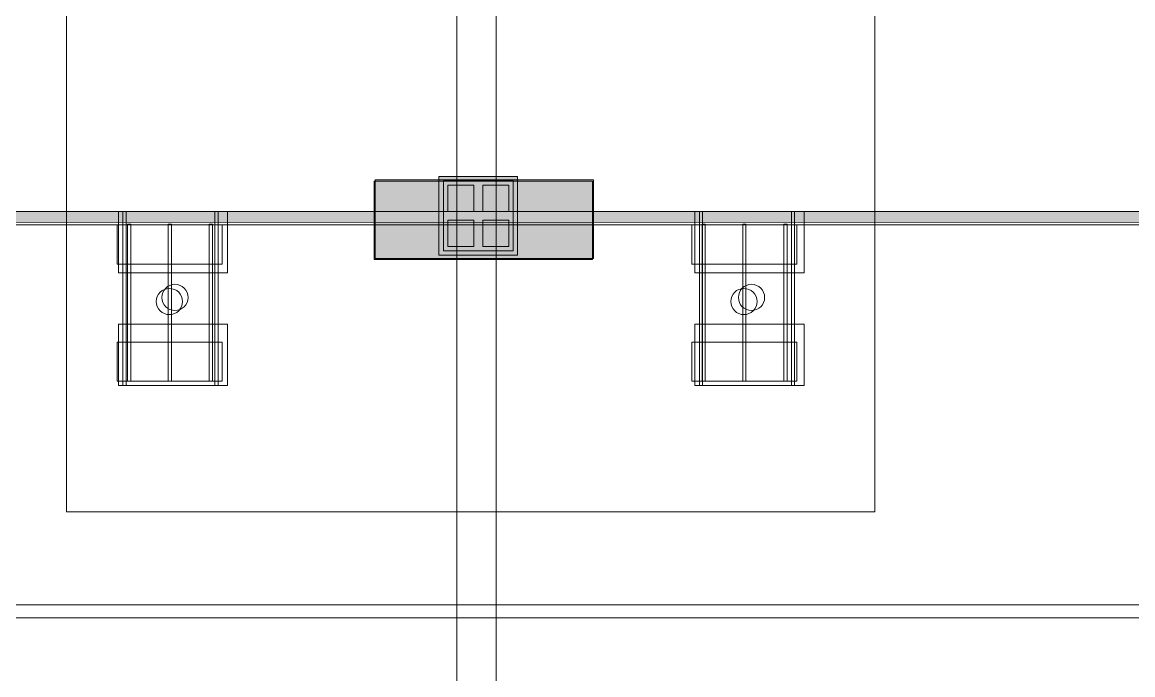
# Model space of a CAD drawing. Header units: inches. Extents: x -10671 to 1761, y -674 to 7170.
# Drawn here: x -2027 to -1519, y 888 to 1187 of the extents above; entities that cross this region are included whole.
import ezdxf

# ---------------------------------------------------------------- set-up
doc = ezdxf.new("R2010")
doc.units = ezdxf.units.IN
doc.header["$LTSCALE"] = 19.2
doc.header["$MEASUREMENT"] = 0
for name, color, linetype, lineweight, true_color in [('DWG-bldg-utility box', 3, 'Continuous', 18, 0x00ff00), ('PDF', 6, 'Continuous', 5, 0xff00ff), ('Venue-Ceiling-Obstructions', 7, 'Continuous', 5, 0xdd0000), ('Venue-NO HANG ZONE', 7, 'Continuous', 15, 0xdd0000), ('Venue-Rigging Steel-High', 7, 'Continuous', 5, 0x800000), ('Venue-Rigging Steel-Low', 7, 'Continuous', 5, 0x0000dd)]:
    doc.layers.add(name, color=color, linetype=linetype, lineweight=lineweight, true_color=true_color)
for name, color, linetype, lineweight in [('Venue-Ceiling-Lights', 7, 'Continuous', 5), ('Venue-Ceiling-Lights Circuits', 7, 'Continuous', 5), ('Venue-Floor Pockets', 7, 'Continuous', 5)]:
    doc.layers.add(name, color=color, linetype=linetype, lineweight=lineweight)

# ---------------------------------------------------------------- blocks, each defined once
blk = doc.blocks.new('FLOORBOX')
at = {"layer": 'Venue-Floor Pockets', "linetype": 'Continuous', "lineweight": 0, "true_color": 0xaaaaaa}
blk.add_hatch(color=253, dxfattribs=at).paths.add_polyline_path([(-18, 18), (18, 18), (18, -18), (-18, -18)])
at = {"layer": 'Venue-Floor Pockets', "linetype": 'Continuous', "lineweight": 0, "true_color": 0xbbbbbb}
blk.add_hatch(color=9, dxfattribs=at).paths.add_polyline_path([(-16, 16), (16, 16), (16, -16), (-16, -16)])
at = {"layer": 'Venue-Floor Pockets', "linetype": 'Continuous', "lineweight": 0, "true_color": 0xdddddd}
for points in [[(-14, 14), (-2, 14), (-2, 2), (-14, 2)], [(2, 14), (14, 14), (14, 2), (2, 2)], [(-14, -2), (-2, -2), (-2, -14), (-14, -14)], [(2, -2), (14, -2), (14, -14), (2, -14)]]:
    blk.add_hatch(color=254, dxfattribs=at).paths.add_polyline_path(points)
at = {"layer": 'Venue-Floor Pockets', "color": 7, "linetype": 'Continuous', "lineweight": 5, "flags": 128}
for points in [[(-18, 18), (18, 18), (18, -18), (-18, -18)], [(-16, 16), (16, 16), (16, -16), (-16, -16)], [(-14, 14), (-2, 14), (-2, 2), (-14, 2)], [(2, 14), (14, 14), (14, 2), (2, 2)], [(-14, -2), (-2, -2), (-2, -14), (-14, -14)], [(2, -2), (14, -2), (14, -14), (2, -14)]]:
    blk.add_lwpolyline(points, close=True, dxfattribs=at)
blk = doc.blocks.new('Group-2059-1')
at = {"layer": 'PDF'}
for points, invisible_edges in [([(-1965.6, 1059.07, 398), (-1964.59, 1062.4, 398), (-1963.85, 1063.31, 398), (-1965.6, 1059.07, 398)], 13), ([(-1963.85, 1054.82, 398), (-1965.6, 1059.07, 398), (-1963.85, 1063.31, 398), (-1963.85, 1054.82, 398)], 15), ([(-1963.85, 1063.31, 388), (-1964.59, 1062.4, 388), (-1965.6, 1059.07, 388), (-1963.85, 1063.31, 388)], 14), ([(-1963.85, 1063.31, 388), (-1965.6, 1059.07, 388), (-1963.85, 1054.82, 388), (-1963.85, 1063.31, 388)], 15), ([(-1965.6, 1059.07, 398), (-1965.49, 1060.24, 398), (-1964.59, 1062.4, 398), (-1965.6, 1059.07, 398)], 14), ([(-1964.59, 1062.4, 388), (-1965.49, 1060.24, 388), (-1965.6, 1059.07, 388), (-1964.59, 1062.4, 388)], 13), ([(-1965.49, 1060.24, 398), (-1965.15, 1061.36, 398), (-1964.59, 1062.4, 398), (-1965.49, 1060.24, 398)], 12), ([(-1964.59, 1062.4, 388), (-1965.15, 1061.36, 388), (-1965.49, 1060.24, 388), (-1964.59, 1062.4, 388)], 12), ([(-1963.85, 1063.31, 398), (-1961.9, 1064.61, 398), (-1960.78, 1064.95, 398), (-1963.85, 1063.31, 398)], 13), ([(-1963.85, 1063.31, 398), (-1960.78, 1064.95, 398), (-1956.27, 1064.06, 398), (-1963.85, 1063.31, 398)], 15), ([(-1960.78, 1064.95, 388), (-1961.9, 1064.61, 388), (-1963.85, 1063.31, 388), (-1960.78, 1064.95, 388)], 14), ([(-1956.27, 1064.06, 388), (-1960.78, 1064.95, 388), (-1963.85, 1063.31, 388), (-1956.27, 1064.06, 388)], 15), ([(-1963.85, 1063.31, 398), (-1962.94, 1064.06, 398), (-1961.9, 1064.61, 398), (-1963.85, 1063.31, 398)], 12), ([(-1961.9, 1064.61, 388), (-1962.94, 1064.06, 388), (-1963.85, 1063.31, 388), (-1961.9, 1064.61, 388)], 12), ([(-1963.85, 1054.82, 398), (-1963.85, 1063.31, 398), (-1956.27, 1064.06, 398), (-1963.85, 1054.82, 398)], 15), ([(-1956.27, 1064.06, 398), (-1956.27, 1054.08, 398), (-1963.85, 1054.82, 398), (-1956.27, 1064.06, 398)], 15), ([(-1956.27, 1054.08, 388), (-1956.27, 1064.06, 388), (-1963.85, 1063.31, 388), (-1956.27, 1054.08, 388)], 15), ([(-1963.85, 1063.31, 388), (-1963.85, 1054.82, 388), (-1956.27, 1054.08, 388), (-1963.85, 1063.31, 388)], 15), ([(-1960.78, 1064.95, 398), (-1959.6, 1065.07, 398), (-1958.43, 1064.95, 398), (-1960.78, 1064.95, 398)], 12), ([(-1958.43, 1064.95, 388), (-1959.6, 1065.07, 388), (-1960.78, 1064.95, 388), (-1958.43, 1064.95, 388)], 12), ([(-1960.78, 1064.95, 398), (-1958.43, 1064.95, 398), (-1956.27, 1064.06, 398), (-1960.78, 1064.95, 398)], 15), ([(-1956.27, 1064.06, 388), (-1958.43, 1064.95, 388), (-1960.78, 1064.95, 388), (-1956.27, 1064.06, 388)], 15), ([(-1958.43, 1064.95, 398), (-1957.31, 1064.61, 398), (-1956.27, 1064.06, 398), (-1958.43, 1064.95, 398)], 12), ([(-1956.27, 1064.06, 388), (-1957.31, 1064.61, 388), (-1958.43, 1064.95, 388), (-1956.27, 1064.06, 388)], 12), ([(-1956.27, 1064.06, 398), (-1955.36, 1063.31, 398), (-1954.62, 1062.4, 398), (-1956.27, 1064.06, 398)], 12), ([(-1956.27, 1064.06, 398), (-1954.62, 1062.4, 398), (-1953.6, 1059.07, 398), (-1956.27, 1064.06, 398)], 15), ([(-1956.27, 1064.06, 398), (-1953.6, 1059.07, 398), (-1956.27, 1054.08, 398), (-1956.27, 1064.06, 398)], 15), ([(-1954.62, 1062.4, 388), (-1955.36, 1063.31, 388), (-1956.27, 1064.06, 388), (-1954.62, 1062.4, 388)], 12), ([(-1953.6, 1059.07, 388), (-1954.62, 1062.4, 388), (-1956.27, 1064.06, 388), (-1953.6, 1059.07, 388)], 15), ([(-1956.27, 1054.08, 388), (-1953.6, 1059.07, 388), (-1956.27, 1064.06, 388), (-1956.27, 1054.08, 388)], 15), ([(-1954.62, 1062.4, 398), (-1954.06, 1061.36, 398), (-1953.72, 1060.24, 398), (-1954.62, 1062.4, 398)], 12), ([(-1954.62, 1062.4, 398), (-1953.72, 1060.24, 398), (-1953.6, 1059.07, 398), (-1954.62, 1062.4, 398)], 13), ([(-1953.72, 1060.24, 388), (-1954.06, 1061.36, 388), (-1954.62, 1062.4, 388), (-1953.72, 1060.24, 388)], 12), ([(-1953.6, 1059.07, 388), (-1953.72, 1060.24, 388), (-1954.62, 1062.4, 388), (-1953.6, 1059.07, 388)], 14), ([(-1965.15, 1056.77, 398), (-1965.49, 1057.9, 398), (-1965.6, 1059.07, 398), (-1965.15, 1056.77, 398)], 12), ([(-1963.85, 1054.82, 398), (-1965.15, 1056.77, 398), (-1965.6, 1059.07, 398), (-1963.85, 1054.82, 398)], 15), ([(-1965.6, 1059.07, 388), (-1965.49, 1057.9, 388), (-1965.15, 1056.77, 388), (-1965.6, 1059.07, 388)], 12), ([(-1965.6, 1059.07, 388), (-1965.15, 1056.77, 388), (-1963.85, 1054.82, 388), (-1965.6, 1059.07, 388)], 15), ([(-1953.6, 1059.07, 398), (-1954.62, 1055.73, 398), (-1956.27, 1054.08, 398), (-1953.6, 1059.07, 398)], 15), ([(-1956.27, 1054.08, 388), (-1954.62, 1055.73, 388), (-1953.6, 1059.07, 388), (-1956.27, 1054.08, 388)], 15), ([(-1953.6, 1059.07, 398), (-1954.06, 1056.77, 398), (-1954.62, 1055.73, 398), (-1953.6, 1059.07, 398)], 13), ([(-1954.62, 1055.73, 388), (-1954.06, 1056.77, 388), (-1953.6, 1059.07, 388), (-1954.62, 1055.73, 388)], 14), ([(-1953.6, 1059.07, 398), (-1953.72, 1057.9, 398), (-1954.06, 1056.77, 398), (-1953.6, 1059.07, 398)], 12), ([(-1954.06, 1056.77, 388), (-1953.72, 1057.9, 388), (-1953.6, 1059.07, 388), (-1954.06, 1056.77, 388)], 12), ([(-1963.85, 1054.82, 398), (-1964.59, 1055.73, 398), (-1965.15, 1056.77, 398), (-1963.85, 1054.82, 398)], 12), ([(-1965.15, 1056.77, 388), (-1964.59, 1055.73, 388), (-1963.85, 1054.82, 388), (-1965.15, 1056.77, 388)], 12), ([(-1961.9, 1053.52, 398), (-1962.94, 1054.08, 398), (-1963.85, 1054.82, 398), (-1961.9, 1053.52, 398)], 12), ([(-1960.78, 1053.18, 398), (-1961.9, 1053.52, 398), (-1963.85, 1054.82, 398), (-1960.78, 1053.18, 398)], 14), ([(-1956.27, 1054.08, 398), (-1960.78, 1053.18, 398), (-1963.85, 1054.82, 398), (-1956.27, 1054.08, 398)], 15), ([(-1963.85, 1054.82, 388), (-1962.94, 1054.08, 388), (-1961.9, 1053.52, 388), (-1963.85, 1054.82, 388)], 12), ([(-1963.85, 1054.82, 388), (-1961.9, 1053.52, 388), (-1960.78, 1053.18, 388), (-1963.85, 1054.82, 388)], 13), ([(-1963.85, 1054.82, 388), (-1960.78, 1053.18, 388), (-1956.27, 1054.08, 388), (-1963.85, 1054.82, 388)], 15), ([(-1956.27, 1054.08, 398), (-1958.43, 1053.18, 398), (-1960.78, 1053.18, 398), (-1956.27, 1054.08, 398)], 15), ([(-1960.78, 1053.18, 388), (-1958.43, 1053.18, 388), (-1956.27, 1054.08, 388), (-1960.78, 1053.18, 388)], 15), ([(-1958.43, 1053.18, 398), (-1959.6, 1053.07, 398), (-1960.78, 1053.18, 398), (-1958.43, 1053.18, 398)], 12), ([(-1960.78, 1053.18, 388), (-1959.6, 1053.07, 388), (-1958.43, 1053.18, 388), (-1960.78, 1053.18, 388)], 12), ([(-1956.27, 1054.08, 398), (-1957.31, 1053.52, 398), (-1958.43, 1053.18, 398), (-1956.27, 1054.08, 398)], 12), ([(-1958.43, 1053.18, 388), (-1957.31, 1053.52, 388), (-1956.27, 1054.08, 388), (-1958.43, 1053.18, 388)], 12), ([(-1954.62, 1055.73, 398), (-1955.36, 1054.82, 398), (-1956.27, 1054.08, 398), (-1954.62, 1055.73, 398)], 12), ([(-1956.27, 1054.08, 388), (-1955.36, 1054.82, 388), (-1954.62, 1055.73, 388), (-1956.27, 1054.08, 388)], 12)]:
    blk.add_3dface(points, dxfattribs=dict(at, invisible_edges=invisible_edges))
for points in [[(-1965.15, 1061.36, 388), (-1965.15, 1061.36, 398), (-1964.59, 1062.4, 398), (-1964.59, 1062.4, 388)], [(-1964.59, 1062.4, 388), (-1964.59, 1062.4, 398), (-1963.85, 1063.31, 398), (-1963.85, 1063.31, 388)], [(-1963.85, 1063.31, 388), (-1963.85, 1063.31, 398), (-1962.94, 1064.06, 398), (-1962.94, 1064.06, 388)], [(-1962.94, 1064.06, 388), (-1962.94, 1064.06, 398), (-1961.9, 1064.61, 398), (-1961.9, 1064.61, 388)], [(-1961.9, 1064.61, 388), (-1961.9, 1064.61, 398), (-1960.78, 1064.95, 398), (-1960.78, 1064.95, 388)], [(-1960.78, 1064.95, 388), (-1960.78, 1064.95, 398), (-1959.6, 1065.07, 398), (-1959.6, 1065.07, 388)], [(-1959.6, 1065.07, 388), (-1959.6, 1065.07, 398), (-1958.43, 1064.95, 398), (-1958.43, 1064.95, 388)], [(-1958.43, 1064.95, 388), (-1958.43, 1064.95, 398), (-1957.31, 1064.61, 398), (-1957.31, 1064.61, 388)], [(-1957.31, 1064.61, 388), (-1957.31, 1064.61, 398), (-1956.27, 1064.06, 398), (-1956.27, 1064.06, 388)], [(-1956.27, 1064.06, 388), (-1956.27, 1064.06, 398), (-1955.36, 1063.31, 398), (-1955.36, 1063.31, 388)], [(-1955.36, 1063.31, 388), (-1955.36, 1063.31, 398), (-1954.62, 1062.4, 398), (-1954.62, 1062.4, 388)], [(-1954.62, 1062.4, 388), (-1954.62, 1062.4, 398), (-1954.06, 1061.36, 398), (-1954.06, 1061.36, 388)], [(-1965.6, 1059.07, 388), (-1965.6, 1059.07, 398), (-1965.49, 1060.24, 398), (-1965.49, 1060.24, 388)], [(-1965.49, 1057.9, 388), (-1965.49, 1057.9, 398), (-1965.6, 1059.07, 398), (-1965.6, 1059.07, 388)], [(-1965.49, 1060.24, 388), (-1965.49, 1060.24, 398), (-1965.15, 1061.36, 398), (-1965.15, 1061.36, 388)], [(-1965.15, 1056.77, 388), (-1965.15, 1056.77, 398), (-1965.49, 1057.9, 398), (-1965.49, 1057.9, 388)], [(-1954.06, 1061.36, 388), (-1954.06, 1061.36, 398), (-1953.72, 1060.24, 398), (-1953.72, 1060.24, 388)], [(-1953.72, 1057.9, 388), (-1953.72, 1057.9, 398), (-1954.06, 1056.77, 398), (-1954.06, 1056.77, 388)], [(-1953.72, 1060.24, 388), (-1953.72, 1060.24, 398), (-1953.6, 1059.07, 398), (-1953.6, 1059.07, 388)], [(-1953.6, 1059.07, 388), (-1953.6, 1059.07, 398), (-1953.72, 1057.9, 398), (-1953.72, 1057.9, 388)], [(-1964.59, 1055.73, 388), (-1964.59, 1055.73, 398), (-1965.15, 1056.77, 398), (-1965.15, 1056.77, 388)], [(-1963.85, 1054.82, 388), (-1963.85, 1054.82, 398), (-1964.59, 1055.73, 398), (-1964.59, 1055.73, 388)], [(-1962.94, 1054.08, 388), (-1962.94, 1054.08, 398), (-1963.85, 1054.82, 398), (-1963.85, 1054.82, 388)], [(-1961.9, 1053.52, 388), (-1961.9, 1053.52, 398), (-1962.94, 1054.08, 398), (-1962.94, 1054.08, 388)], [(-1960.78, 1053.18, 388), (-1960.78, 1053.18, 398), (-1961.9, 1053.52, 398), (-1961.9, 1053.52, 388)], [(-1959.6, 1053.07, 388), (-1959.6, 1053.07, 398), (-1960.78, 1053.18, 398), (-1960.78, 1053.18, 388)], [(-1958.43, 1053.18, 388), (-1958.43, 1053.18, 398), (-1959.6, 1053.07, 398), (-1959.6, 1053.07, 388)], [(-1957.31, 1053.52, 388), (-1957.31, 1053.52, 398), (-1958.43, 1053.18, 398), (-1958.43, 1053.18, 388)], [(-1956.27, 1054.08, 388), (-1956.27, 1054.08, 398), (-1957.31, 1053.52, 398), (-1957.31, 1053.52, 388)], [(-1955.36, 1054.82, 388), (-1955.36, 1054.82, 398), (-1956.27, 1054.08, 398), (-1956.27, 1054.08, 388)], [(-1954.62, 1055.73, 388), (-1954.62, 1055.73, 398), (-1955.36, 1054.82, 398), (-1955.36, 1054.82, 388)], [(-1954.06, 1056.77, 388), (-1954.06, 1056.77, 398), (-1954.62, 1055.73, 398), (-1954.62, 1055.73, 388)]]:
    blk.add_3dface(points, dxfattribs=at)
blk = doc.blocks.new('Group-2060-1')
at = {"layer": 'PDF'}
for points in [[(-1983.48, 1094.17, 393.91), (-1983.48, 1094.17, 397.91), (-1935.48, 1094.17, 397.91), (-1935.48, 1094.17, 393.91)], [(-1983.48, 1076.17, 393.91), (-1983.48, 1076.17, 397.91), (-1983.48, 1094.17, 397.91), (-1983.48, 1094.17, 393.91)], [(-1935.48, 1094.17, 397.91), (-1983.48, 1094.17, 397.91), (-1983.48, 1076.17, 397.91), (-1935.48, 1076.17, 397.91)], [(-1935.48, 1076.17, 393.91), (-1983.48, 1076.17, 393.91), (-1983.48, 1094.17, 393.91), (-1935.48, 1094.17, 393.91)], [(-1935.48, 1094.17, 393.91), (-1935.48, 1094.17, 397.91), (-1935.48, 1076.17, 397.91), (-1935.48, 1076.17, 393.91)], [(-1935.48, 1076.17, 393.91), (-1935.48, 1076.17, 397.91), (-1983.48, 1076.17, 397.91), (-1983.48, 1076.17, 393.91)]]:
    blk.add_3dface(points, dxfattribs=at)
blk = doc.blocks.new('Group-2061-1')
at = {"layer": 'PDF'}
for points in [[(-1941.37, 1094.56, 397.97), (-1941.37, 1094.56, 398.97), (-1939.87, 1094.56, 398.97), (-1939.87, 1094.56, 397.97)], [(-1941.37, 1022.56, 397.97), (-1941.37, 1022.56, 398.97), (-1941.37, 1094.56, 398.97), (-1941.37, 1094.56, 397.97)], [(-1939.87, 1094.56, 398.97), (-1941.37, 1094.56, 398.97), (-1941.37, 1022.56, 398.97), (-1939.87, 1022.56, 398.97)], [(-1939.87, 1022.56, 397.97), (-1941.37, 1022.56, 397.97), (-1941.37, 1094.56, 397.97), (-1939.87, 1094.56, 397.97)], [(-1939.87, 1094.56, 397.97), (-1939.87, 1094.56, 398.97), (-1939.87, 1022.56, 398.97), (-1939.87, 1022.56, 397.97)], [(-1939.87, 1022.56, 397.97), (-1939.87, 1022.56, 398.97), (-1941.37, 1022.56, 398.97), (-1941.37, 1022.56, 397.97)]]:
    blk.add_3dface(points, dxfattribs=at)
blk = doc.blocks.new('Group-2062-1')
at = {"layer": 'PDF'}
for points in [[(-1960.19, 1094.56, 397.97), (-1960.19, 1094.56, 398.97), (-1958.69, 1094.56, 398.97), (-1958.69, 1094.56, 397.97)], [(-1960.19, 1022.56, 397.97), (-1960.19, 1022.56, 398.97), (-1960.19, 1094.56, 398.97), (-1960.19, 1094.56, 397.97)], [(-1958.69, 1094.56, 398.97), (-1960.19, 1094.56, 398.97), (-1960.19, 1022.56, 398.97), (-1958.69, 1022.56, 398.97)], [(-1958.69, 1022.56, 397.97), (-1960.19, 1022.56, 397.97), (-1960.19, 1094.56, 397.97), (-1958.69, 1094.56, 397.97)], [(-1958.69, 1094.56, 397.97), (-1958.69, 1094.56, 398.97), (-1958.69, 1022.56, 398.97), (-1958.69, 1022.56, 397.97)], [(-1958.69, 1022.56, 397.97), (-1958.69, 1022.56, 398.97), (-1960.19, 1022.56, 398.97), (-1960.19, 1022.56, 397.97)]]:
    blk.add_3dface(points, dxfattribs=at)
blk = doc.blocks.new('Group-2063-1')
at = {"layer": 'PDF'}
for points in [[(-1978.79, 1094.56, 397.97), (-1978.79, 1094.56, 398.97), (-1977.29, 1094.56, 398.97), (-1977.29, 1094.56, 397.97)], [(-1978.79, 1022.56, 397.97), (-1978.79, 1022.56, 398.97), (-1978.79, 1094.56, 398.97), (-1978.79, 1094.56, 397.97)], [(-1977.29, 1094.56, 398.97), (-1978.79, 1094.56, 398.97), (-1978.79, 1022.56, 398.97), (-1977.29, 1022.56, 398.97)], [(-1977.29, 1022.56, 397.97), (-1978.79, 1022.56, 397.97), (-1978.79, 1094.56, 397.97), (-1977.29, 1094.56, 397.97)], [(-1977.29, 1094.56, 397.97), (-1977.29, 1094.56, 398.97), (-1977.29, 1022.56, 398.97), (-1977.29, 1022.56, 397.97)], [(-1977.29, 1022.56, 397.97), (-1977.29, 1022.56, 398.97), (-1978.79, 1022.56, 398.97), (-1978.79, 1022.56, 397.97)]]:
    blk.add_3dface(points, dxfattribs=at)
blk = doc.blocks.new('Group-2064-1')
at = {"layer": 'PDF'}
for points in [[(-1983.48, 1040.54, 393.91), (-1983.48, 1040.54, 397.91), (-1935.48, 1040.54, 397.91), (-1935.48, 1040.54, 393.91)], [(-1983.48, 1022.54, 393.91), (-1983.48, 1022.54, 397.91), (-1983.48, 1040.54, 397.91), (-1983.48, 1040.54, 393.91)], [(-1935.48, 1040.54, 397.91), (-1983.48, 1040.54, 397.91), (-1983.48, 1022.54, 397.91), (-1935.48, 1022.54, 397.91)], [(-1935.48, 1022.54, 393.91), (-1983.48, 1022.54, 393.91), (-1983.48, 1040.54, 393.91), (-1935.48, 1040.54, 393.91)], [(-1935.48, 1040.54, 393.91), (-1935.48, 1040.54, 397.91), (-1935.48, 1022.54, 397.91), (-1935.48, 1022.54, 393.91)], [(-1935.48, 1022.54, 393.91), (-1935.48, 1022.54, 397.91), (-1983.48, 1022.54, 397.91), (-1983.48, 1022.54, 393.91)]]:
    blk.add_3dface(points, dxfattribs=at)
blk = doc.blocks.new('Group-2065-1')
at = {"layer": 'PDF'}
for name in ['Group-2060-1', 'Group-2063-1', 'Group-2062-1', 'Group-2061-1', 'Group-2059-1', 'Group-2064-1']:
    blk.add_blockref(name, (0, 0), dxfattribs=at)
blk = doc.blocks.new('Group-2125-1')
at = {"layer": 'PDF'}
for points, invisible_edges in [([(-1702.69, 1059.07, 398), (-1701.68, 1062.4, 398), (-1700.03, 1064.06, 398), (-1702.69, 1059.07, 398)], 15), ([(-1702.69, 1059.07, 398), (-1700.03, 1064.06, 398), (-1692.45, 1063.31, 398), (-1702.69, 1059.07, 398)], 15), ([(-1700.03, 1064.06, 388), (-1701.68, 1062.4, 388), (-1702.69, 1059.07, 388), (-1700.03, 1064.06, 388)], 15), ([(-1702.69, 1059.07, 388), (-1692.45, 1063.31, 388), (-1700.03, 1064.06, 388), (-1702.69, 1059.07, 388)], 15), ([(-1692.45, 1063.31, 398), (-1695.52, 1053.18, 398), (-1702.69, 1059.07, 398), (-1692.45, 1063.31, 398)], 15), ([(-1702.69, 1059.07, 388), (-1695.52, 1053.18, 388), (-1692.45, 1063.31, 388), (-1702.69, 1059.07, 388)], 15), ([(-1702.69, 1059.07, 398), (-1702.58, 1060.24, 398), (-1701.68, 1062.4, 398), (-1702.69, 1059.07, 398)], 14), ([(-1701.68, 1062.4, 388), (-1702.58, 1060.24, 388), (-1702.69, 1059.07, 388), (-1701.68, 1062.4, 388)], 13), ([(-1702.58, 1060.24, 398), (-1702.24, 1061.36, 398), (-1701.68, 1062.4, 398), (-1702.58, 1060.24, 398)], 12), ([(-1701.68, 1062.4, 388), (-1702.24, 1061.36, 388), (-1702.58, 1060.24, 388), (-1701.68, 1062.4, 388)], 12), ([(-1701.68, 1062.4, 398), (-1700.94, 1063.31, 398), (-1700.03, 1064.06, 398), (-1701.68, 1062.4, 398)], 12), ([(-1700.03, 1064.06, 388), (-1700.94, 1063.31, 388), (-1701.68, 1062.4, 388), (-1700.03, 1064.06, 388)], 12), ([(-1700.03, 1064.06, 398), (-1698.99, 1064.61, 398), (-1697.87, 1064.95, 398), (-1700.03, 1064.06, 398)], 12), ([(-1700.03, 1064.06, 398), (-1697.87, 1064.95, 398), (-1695.52, 1064.95, 398), (-1700.03, 1064.06, 398)], 15), ([(-1700.03, 1064.06, 398), (-1695.52, 1064.95, 398), (-1692.45, 1063.31, 398), (-1700.03, 1064.06, 398)], 15), ([(-1697.87, 1064.95, 388), (-1698.99, 1064.61, 388), (-1700.03, 1064.06, 388), (-1697.87, 1064.95, 388)], 12), ([(-1695.52, 1064.95, 388), (-1697.87, 1064.95, 388), (-1700.03, 1064.06, 388), (-1695.52, 1064.95, 388)], 15), ([(-1692.45, 1063.31, 388), (-1695.52, 1064.95, 388), (-1700.03, 1064.06, 388), (-1692.45, 1063.31, 388)], 15), ([(-1697.87, 1064.95, 398), (-1696.69, 1065.07, 398), (-1695.52, 1064.95, 398), (-1697.87, 1064.95, 398)], 12), ([(-1695.52, 1064.95, 388), (-1696.69, 1065.07, 388), (-1697.87, 1064.95, 388), (-1695.52, 1064.95, 388)], 12), ([(-1695.52, 1064.95, 398), (-1694.4, 1064.61, 398), (-1692.45, 1063.31, 398), (-1695.52, 1064.95, 398)], 14), ([(-1692.45, 1063.31, 388), (-1694.4, 1064.61, 388), (-1695.52, 1064.95, 388), (-1692.45, 1063.31, 388)], 13), ([(-1692.45, 1063.31, 398), (-1690.81, 1057.9, 398), (-1695.52, 1053.18, 398), (-1692.45, 1063.31, 398)], 15), ([(-1695.52, 1053.18, 388), (-1690.81, 1057.9, 388), (-1692.45, 1063.31, 388), (-1695.52, 1053.18, 388)], 15), ([(-1694.4, 1064.61, 398), (-1693.36, 1064.06, 398), (-1692.45, 1063.31, 398), (-1694.4, 1064.61, 398)], 12), ([(-1692.45, 1063.31, 388), (-1693.36, 1064.06, 388), (-1694.4, 1064.61, 388), (-1692.45, 1063.31, 388)], 12), ([(-1692.45, 1063.31, 398), (-1691.71, 1062.4, 398), (-1690.81, 1060.24, 398), (-1692.45, 1063.31, 398)], 14), ([(-1692.45, 1063.31, 398), (-1690.81, 1060.24, 398), (-1690.81, 1057.9, 398), (-1692.45, 1063.31, 398)], 15), ([(-1690.81, 1060.24, 388), (-1691.71, 1062.4, 388), (-1692.45, 1063.31, 388), (-1690.81, 1060.24, 388)], 13), ([(-1690.81, 1057.9, 388), (-1690.81, 1060.24, 388), (-1692.45, 1063.31, 388), (-1690.81, 1057.9, 388)], 15), ([(-1691.71, 1062.4, 398), (-1691.15, 1061.36, 398), (-1690.81, 1060.24, 398), (-1691.71, 1062.4, 398)], 12), ([(-1690.81, 1060.24, 388), (-1691.15, 1061.36, 388), (-1691.71, 1062.4, 388), (-1690.81, 1060.24, 388)], 12), ([(-1702.24, 1056.77, 398), (-1702.58, 1057.9, 398), (-1702.69, 1059.07, 398), (-1702.24, 1056.77, 398)], 12), ([(-1701.68, 1055.73, 398), (-1702.24, 1056.77, 398), (-1702.69, 1059.07, 398), (-1701.68, 1055.73, 398)], 14), ([(-1700.03, 1054.08, 398), (-1701.68, 1055.73, 398), (-1702.69, 1059.07, 398), (-1700.03, 1054.08, 398)], 15), ([(-1695.52, 1053.18, 398), (-1700.03, 1054.08, 398), (-1702.69, 1059.07, 398), (-1695.52, 1053.18, 398)], 15), ([(-1702.69, 1059.07, 388), (-1702.58, 1057.9, 388), (-1702.24, 1056.77, 388), (-1702.69, 1059.07, 388)], 12), ([(-1702.69, 1059.07, 388), (-1702.24, 1056.77, 388), (-1701.68, 1055.73, 388), (-1702.69, 1059.07, 388)], 13), ([(-1702.69, 1059.07, 388), (-1701.68, 1055.73, 388), (-1700.03, 1054.08, 388), (-1702.69, 1059.07, 388)], 15), ([(-1702.69, 1059.07, 388), (-1700.03, 1054.08, 388), (-1695.52, 1053.18, 388), (-1702.69, 1059.07, 388)], 15), ([(-1690.81, 1057.9, 398), (-1692.45, 1054.82, 398), (-1695.52, 1053.18, 398), (-1690.81, 1057.9, 398)], 15), ([(-1695.52, 1053.18, 388), (-1692.45, 1054.82, 388), (-1690.81, 1057.9, 388), (-1695.52, 1053.18, 388)], 15), ([(-1690.81, 1057.9, 398), (-1691.71, 1055.73, 398), (-1692.45, 1054.82, 398), (-1690.81, 1057.9, 398)], 13), ([(-1692.45, 1054.82, 388), (-1691.71, 1055.73, 388), (-1690.81, 1057.9, 388), (-1692.45, 1054.82, 388)], 14), ([(-1690.81, 1057.9, 398), (-1691.15, 1056.77, 398), (-1691.71, 1055.73, 398), (-1690.81, 1057.9, 398)], 12), ([(-1691.71, 1055.73, 388), (-1691.15, 1056.77, 388), (-1690.81, 1057.9, 388), (-1691.71, 1055.73, 388)], 12), ([(-1690.81, 1060.24, 398), (-1690.69, 1059.07, 398), (-1690.81, 1057.9, 398), (-1690.81, 1060.24, 398)], 12), ([(-1690.81, 1057.9, 388), (-1690.69, 1059.07, 388), (-1690.81, 1060.24, 388), (-1690.81, 1057.9, 388)], 12), ([(-1700.03, 1054.08, 398), (-1700.94, 1054.82, 398), (-1701.68, 1055.73, 398), (-1700.03, 1054.08, 398)], 12), ([(-1701.68, 1055.73, 388), (-1700.94, 1054.82, 388), (-1700.03, 1054.08, 388), (-1701.68, 1055.73, 388)], 12), ([(-1697.87, 1053.18, 398), (-1698.99, 1053.52, 398), (-1700.03, 1054.08, 398), (-1697.87, 1053.18, 398)], 12), ([(-1695.52, 1053.18, 398), (-1697.87, 1053.18, 398), (-1700.03, 1054.08, 398), (-1695.52, 1053.18, 398)], 15), ([(-1700.03, 1054.08, 388), (-1698.99, 1053.52, 388), (-1697.87, 1053.18, 388), (-1700.03, 1054.08, 388)], 12), ([(-1700.03, 1054.08, 388), (-1697.87, 1053.18, 388), (-1695.52, 1053.18, 388), (-1700.03, 1054.08, 388)], 15), ([(-1695.52, 1053.18, 398), (-1696.69, 1053.07, 398), (-1697.87, 1053.18, 398), (-1695.52, 1053.18, 398)], 12), ([(-1697.87, 1053.18, 388), (-1696.69, 1053.07, 388), (-1695.52, 1053.18, 388), (-1697.87, 1053.18, 388)], 12), ([(-1692.45, 1054.82, 398), (-1694.4, 1053.52, 398), (-1695.52, 1053.18, 398), (-1692.45, 1054.82, 398)], 13), ([(-1695.52, 1053.18, 388), (-1694.4, 1053.52, 388), (-1692.45, 1054.82, 388), (-1695.52, 1053.18, 388)], 14), ([(-1692.45, 1054.82, 398), (-1693.36, 1054.08, 398), (-1694.4, 1053.52, 398), (-1692.45, 1054.82, 398)], 12), ([(-1694.4, 1053.52, 388), (-1693.36, 1054.08, 388), (-1692.45, 1054.82, 388), (-1694.4, 1053.52, 388)], 12)]:
    blk.add_3dface(points, dxfattribs=dict(at, invisible_edges=invisible_edges))
for points in [[(-1702.24, 1061.36, 388), (-1702.24, 1061.36, 398), (-1701.68, 1062.4, 398), (-1701.68, 1062.4, 388)], [(-1701.68, 1062.4, 388), (-1701.68, 1062.4, 398), (-1700.94, 1063.31, 398), (-1700.94, 1063.31, 388)], [(-1700.94, 1063.31, 388), (-1700.94, 1063.31, 398), (-1700.03, 1064.06, 398), (-1700.03, 1064.06, 388)], [(-1700.03, 1064.06, 388), (-1700.03, 1064.06, 398), (-1698.99, 1064.61, 398), (-1698.99, 1064.61, 388)], [(-1698.99, 1064.61, 388), (-1698.99, 1064.61, 398), (-1697.87, 1064.95, 398), (-1697.87, 1064.95, 388)], [(-1697.87, 1064.95, 388), (-1697.87, 1064.95, 398), (-1696.69, 1065.07, 398), (-1696.69, 1065.07, 388)], [(-1696.69, 1065.07, 388), (-1696.69, 1065.07, 398), (-1695.52, 1064.95, 398), (-1695.52, 1064.95, 388)], [(-1695.52, 1064.95, 388), (-1695.52, 1064.95, 398), (-1694.4, 1064.61, 398), (-1694.4, 1064.61, 388)], [(-1694.4, 1064.61, 388), (-1694.4, 1064.61, 398), (-1693.36, 1064.06, 398), (-1693.36, 1064.06, 388)], [(-1693.36, 1064.06, 388), (-1693.36, 1064.06, 398), (-1692.45, 1063.31, 398), (-1692.45, 1063.31, 388)], [(-1692.45, 1063.31, 388), (-1692.45, 1063.31, 398), (-1691.71, 1062.4, 398), (-1691.71, 1062.4, 388)], [(-1691.71, 1062.4, 388), (-1691.71, 1062.4, 398), (-1691.15, 1061.36, 398), (-1691.15, 1061.36, 388)], [(-1702.69, 1059.07, 388), (-1702.69, 1059.07, 398), (-1702.58, 1060.24, 398), (-1702.58, 1060.24, 388)], [(-1702.58, 1057.9, 388), (-1702.58, 1057.9, 398), (-1702.69, 1059.07, 398), (-1702.69, 1059.07, 388)], [(-1702.58, 1060.24, 388), (-1702.58, 1060.24, 398), (-1702.24, 1061.36, 398), (-1702.24, 1061.36, 388)], [(-1702.24, 1056.77, 388), (-1702.24, 1056.77, 398), (-1702.58, 1057.9, 398), (-1702.58, 1057.9, 388)], [(-1691.15, 1061.36, 388), (-1691.15, 1061.36, 398), (-1690.81, 1060.24, 398), (-1690.81, 1060.24, 388)], [(-1690.81, 1057.9, 388), (-1690.81, 1057.9, 398), (-1691.15, 1056.77, 398), (-1691.15, 1056.77, 388)], [(-1690.81, 1060.24, 388), (-1690.81, 1060.24, 398), (-1690.69, 1059.07, 398), (-1690.69, 1059.07, 388)], [(-1690.69, 1059.07, 388), (-1690.69, 1059.07, 398), (-1690.81, 1057.9, 398), (-1690.81, 1057.9, 388)], [(-1701.68, 1055.73, 388), (-1701.68, 1055.73, 398), (-1702.24, 1056.77, 398), (-1702.24, 1056.77, 388)], [(-1700.94, 1054.82, 388), (-1700.94, 1054.82, 398), (-1701.68, 1055.73, 398), (-1701.68, 1055.73, 388)], [(-1700.03, 1054.08, 388), (-1700.03, 1054.08, 398), (-1700.94, 1054.82, 398), (-1700.94, 1054.82, 388)], [(-1698.99, 1053.52, 388), (-1698.99, 1053.52, 398), (-1700.03, 1054.08, 398), (-1700.03, 1054.08, 388)], [(-1697.87, 1053.18, 388), (-1697.87, 1053.18, 398), (-1698.99, 1053.52, 398), (-1698.99, 1053.52, 388)], [(-1696.69, 1053.07, 388), (-1696.69, 1053.07, 398), (-1697.87, 1053.18, 398), (-1697.87, 1053.18, 388)], [(-1695.52, 1053.18, 388), (-1695.52, 1053.18, 398), (-1696.69, 1053.07, 398), (-1696.69, 1053.07, 388)], [(-1694.4, 1053.52, 388), (-1694.4, 1053.52, 398), (-1695.52, 1053.18, 398), (-1695.52, 1053.18, 388)], [(-1693.36, 1054.08, 388), (-1693.36, 1054.08, 398), (-1694.4, 1053.52, 398), (-1694.4, 1053.52, 388)], [(-1692.45, 1054.82, 388), (-1692.45, 1054.82, 398), (-1693.36, 1054.08, 398), (-1693.36, 1054.08, 388)], [(-1691.71, 1055.73, 388), (-1691.71, 1055.73, 398), (-1692.45, 1054.82, 398), (-1692.45, 1054.82, 388)], [(-1691.15, 1056.77, 388), (-1691.15, 1056.77, 398), (-1691.71, 1055.73, 398), (-1691.71, 1055.73, 388)]]:
    blk.add_3dface(points, dxfattribs=at)
blk = doc.blocks.new('Group-2126-1')
at = {"layer": 'PDF'}
for points in [[(-1720.57, 1094.17, 393.91), (-1720.57, 1094.17, 397.91), (-1672.57, 1094.17, 397.91), (-1672.57, 1094.17, 393.91)], [(-1720.57, 1076.17, 393.91), (-1720.57, 1076.17, 397.91), (-1720.57, 1094.17, 397.91), (-1720.57, 1094.17, 393.91)], [(-1672.57, 1094.17, 397.91), (-1720.57, 1094.17, 397.91), (-1720.57, 1076.17, 397.91), (-1672.57, 1076.17, 397.91)], [(-1672.57, 1076.17, 393.91), (-1720.57, 1076.17, 393.91), (-1720.57, 1094.17, 393.91), (-1672.57, 1094.17, 393.91)], [(-1672.57, 1094.17, 393.91), (-1672.57, 1094.17, 397.91), (-1672.57, 1076.17, 397.91), (-1672.57, 1076.17, 393.91)], [(-1672.57, 1076.17, 393.91), (-1672.57, 1076.17, 397.91), (-1720.57, 1076.17, 397.91), (-1720.57, 1076.17, 393.91)]]:
    blk.add_3dface(points, dxfattribs=at)
blk = doc.blocks.new('Group-2127-1')
at = {"layer": 'PDF'}
for points in [[(-1678.46, 1094.56, 397.97), (-1678.46, 1094.56, 398.97), (-1676.96, 1094.56, 398.97), (-1676.96, 1094.56, 397.97)], [(-1678.46, 1022.56, 397.97), (-1678.46, 1022.56, 398.97), (-1678.46, 1094.56, 398.97), (-1678.46, 1094.56, 397.97)], [(-1676.96, 1094.56, 398.97), (-1678.46, 1094.56, 398.97), (-1678.46, 1022.56, 398.97), (-1676.96, 1022.56, 398.97)], [(-1676.96, 1022.56, 397.97), (-1678.46, 1022.56, 397.97), (-1678.46, 1094.56, 397.97), (-1676.96, 1094.56, 397.97)], [(-1676.96, 1094.56, 397.97), (-1676.96, 1094.56, 398.97), (-1676.96, 1022.56, 398.97), (-1676.96, 1022.56, 397.97)], [(-1676.96, 1022.56, 397.97), (-1676.96, 1022.56, 398.97), (-1678.46, 1022.56, 398.97), (-1678.46, 1022.56, 397.97)]]:
    blk.add_3dface(points, dxfattribs=at)
blk = doc.blocks.new('Group-2128-1')
at = {"layer": 'PDF'}
for points in [[(-1697.28, 1094.56, 397.97), (-1697.28, 1094.56, 398.97), (-1695.78, 1094.56, 398.97), (-1695.78, 1094.56, 397.97)], [(-1697.28, 1022.56, 397.97), (-1697.28, 1022.56, 398.97), (-1697.28, 1094.56, 398.97), (-1697.28, 1094.56, 397.97)], [(-1695.78, 1094.56, 398.97), (-1697.28, 1094.56, 398.97), (-1697.28, 1022.56, 398.97), (-1695.78, 1022.56, 398.97)], [(-1695.78, 1022.56, 397.97), (-1697.28, 1022.56, 397.97), (-1697.28, 1094.56, 397.97), (-1695.78, 1094.56, 397.97)], [(-1695.78, 1094.56, 397.97), (-1695.78, 1094.56, 398.97), (-1695.78, 1022.56, 398.97), (-1695.78, 1022.56, 397.97)], [(-1695.78, 1022.56, 397.97), (-1695.78, 1022.56, 398.97), (-1697.28, 1022.56, 398.97), (-1697.28, 1022.56, 397.97)]]:
    blk.add_3dface(points, dxfattribs=at)
blk = doc.blocks.new('Group-2129-1')
at = {"layer": 'PDF'}
for points in [[(-1715.88, 1094.56, 397.97), (-1715.88, 1094.56, 398.97), (-1714.38, 1094.56, 398.97), (-1714.38, 1094.56, 397.97)], [(-1715.88, 1022.56, 397.97), (-1715.88, 1022.56, 398.97), (-1715.88, 1094.56, 398.97), (-1715.88, 1094.56, 397.97)], [(-1714.38, 1094.56, 398.97), (-1715.88, 1094.56, 398.97), (-1715.88, 1022.56, 398.97), (-1714.38, 1022.56, 398.97)], [(-1714.38, 1022.56, 397.97), (-1715.88, 1022.56, 397.97), (-1715.88, 1094.56, 397.97), (-1714.38, 1094.56, 397.97)], [(-1714.38, 1094.56, 397.97), (-1714.38, 1094.56, 398.97), (-1714.38, 1022.56, 398.97), (-1714.38, 1022.56, 397.97)], [(-1714.38, 1022.56, 397.97), (-1714.38, 1022.56, 398.97), (-1715.88, 1022.56, 398.97), (-1715.88, 1022.56, 397.97)]]:
    blk.add_3dface(points, dxfattribs=at)
blk = doc.blocks.new('Group-2130-1')
at = {"layer": 'PDF'}
for points in [[(-1720.57, 1040.54, 393.91), (-1720.57, 1040.54, 397.91), (-1672.57, 1040.54, 397.91), (-1672.57, 1040.54, 393.91)], [(-1720.57, 1022.54, 393.91), (-1720.57, 1022.54, 397.91), (-1720.57, 1040.54, 397.91), (-1720.57, 1040.54, 393.91)], [(-1672.57, 1040.54, 397.91), (-1720.57, 1040.54, 397.91), (-1720.57, 1022.54, 397.91), (-1672.57, 1022.54, 397.91)], [(-1672.57, 1022.54, 393.91), (-1720.57, 1022.54, 393.91), (-1720.57, 1040.54, 393.91), (-1672.57, 1040.54, 393.91)], [(-1672.57, 1040.54, 393.91), (-1672.57, 1040.54, 397.91), (-1672.57, 1022.54, 397.91), (-1672.57, 1022.54, 393.91)], [(-1672.57, 1022.54, 393.91), (-1672.57, 1022.54, 397.91), (-1720.57, 1022.54, 397.91), (-1720.57, 1022.54, 393.91)]]:
    blk.add_3dface(points, dxfattribs=at)
blk = doc.blocks.new('Group-2131-1')
at = {"layer": 'PDF'}
for name in ['Group-2126-1', 'Group-2129-1', 'Group-2128-1', 'Group-2127-1', 'Group-2125-1', 'Group-2130-1']:
    blk.add_blockref(name, (0, 0), dxfattribs=at)
blk = doc.blocks.new('Group-2810-1')
at = {"layer": 'Venue-Ceiling-Lights', "color": 7, "linetype": 'Continuous', "lineweight": 5, "flags": 128}
for points in [[(-1982.98, 1100.24), (-1932.98, 1100.24), (-1932.98, 1072.24), (-1982.98, 1072.24)], [(-1980.92, 1100.24), (-1979.42, 1100.24), (-1979.42, 1020.65), (-1980.92, 1020.65)], [(-1938.83, 1100.24), (-1937.33, 1100.24), (-1937.33, 1020.65), (-1938.83, 1020.65)], [(-1982.98, 1048.65), (-1932.98, 1048.65), (-1932.98, 1020.65), (-1982.98, 1020.65)]]:
    blk.add_lwpolyline(points, close=True, dxfattribs=at)
at = {"layer": 'Venue-Ceiling-Lights', "color": 7, "linetype": 'Continuous', "lineweight": 5}
blk.add_circle((-1957.06, 1060.95), 6, dxfattribs=at)
blk = doc.blocks.new('Group-2811-1')
at = {"layer": 'Venue-Ceiling-Lights', "color": 7, "linetype": 'Continuous', "lineweight": 5, "flags": 128}
for points in [[(-1719.15, 1100.24), (-1669.15, 1100.24), (-1669.15, 1072.24), (-1719.15, 1072.24)], [(-1717.09, 1100.24), (-1715.59, 1100.24), (-1715.59, 1020.65), (-1717.09, 1020.65)], [(-1675, 1100.24), (-1673.5, 1100.24), (-1673.5, 1020.65), (-1675, 1020.65)], [(-1719.15, 1048.65), (-1669.15, 1048.65), (-1669.15, 1020.65), (-1719.15, 1020.65)]]:
    blk.add_lwpolyline(points, close=True, dxfattribs=at)
at = {"layer": 'Venue-Ceiling-Lights', "color": 7, "linetype": 'Continuous', "lineweight": 5}
blk.add_circle((-1693.23, 1060.95), 6, dxfattribs=at)

msp = doc.modelspace()

# ---------------------------------------------------------------- hatches: boundary and pattern name
at = {"layer": 'Venue-Ceiling-Obstructions', "linetype": 'Continuous', "lineweight": 0, "true_color": 0xffff00}
msp.add_hatch(color=2, dxfattribs=at).paths.add_polyline_path([(-2535.2, 1095.19), (-34.17, 1095.4), (-34.17, 1100.14), (-2535.17, 1100.38)])
at = {"layer": 'Venue-NO HANG ZONE', "linetype": 'Continuous', "lineweight": 0}
msp.add_hatch(color=7, dxfattribs=at).paths.add_polyline_path([(-1865.99, 1078.25), (-1865.99, 1114.25), (-1765.99, 1114.25), (-1765.99, 1078.25)])

# ---------------------------------------------------------------- linework, layer by layer
at = {"layer": 'Venue-Ceiling-Lights Circuits', "color": 7, "linetype": 'Continuous', "lineweight": 5, "flags": 128}
msp.add_lwpolyline([(-2006.78, 962.8), (-2006.78, 1868.8), (-1636.78, 1868.8), (-1636.78, 962.8)], close=True, dxfattribs=at)
at = {"layer": 'Venue-Ceiling-Obstructions', "flags": 128}
msp.add_lwpolyline([(-2535.2, 1095.19), (-34.17, 1095.4), (-34.17, 1100.14), (-2535.17, 1100.38)], close=True, dxfattribs=at)
at = {"layer": 'Venue-NO HANG ZONE', "flags": 128}
msp.add_lwpolyline([(-1865.99, 1078.25), (-1865.99, 1114.25), (-1765.99, 1114.25), (-1765.99, 1078.25)], close=True, dxfattribs=at)
at = {"layer": 'Venue-NO HANG ZONE'}
for points in [[(-1865.53, 1078.8, 1), (-1865.53, 1114.8, 1), (-1765.53, 1114.8, 1), (-1765.53, 1078.8, 1)], [(-1865.53, 1078.8), (-1865.53, 1114.8), (-1765.53, 1114.8), (-1765.53, 1078.8)], [(-1865.53, 1114.8), (-1865.53, 1114.8, 1), (-1765.53, 1114.8, 1), (-1765.53, 1114.8)], [(-1865.53, 1078.8), (-1865.53, 1078.8, 1), (-1865.53, 1114.8, 1), (-1865.53, 1114.8)], [(-1765.53, 1114.8), (-1765.53, 1114.8, 1), (-1765.53, 1078.8, 1), (-1765.53, 1078.8)], [(-1765.53, 1078.8), (-1765.53, 1078.8, 1), (-1865.53, 1078.8, 1), (-1865.53, 1078.8)]]:
    msp.add_3dface(points, dxfattribs=at)
at = {"layer": 'Venue-Rigging Steel-High'}
for p, q in [((-2534.99, 1100.26), (-33.36, 1100.26)), ((-2534.99, 1094.26), (-33.36, 1094.26)), ((-2534.99, 920.19), (-15.65, 920.19)), ((-2534.99, 914.19), (-15.65, 914.19))]:
    msp.add_line(p, q, dxfattribs=at)
at = {"layer": 'Venue-Rigging Steel-Low'}
for p, q in [((-1828.06, 33.26), (-1828.06, 2523.04)), ((-1810.06, 33.26), (-1810.06, 2523.04))]:
    msp.add_line(p, q, dxfattribs=at)

# ---------------------------------------------------------------- block references
at = {"layer": 'DWG-bldg-utility box', "rotation": 90}
msp.add_blockref('FLOORBOX', (-1818.26, 1098.29), dxfattribs=at)
at = {"layer": 'PDF'}
for name in ['Group-2065-1', 'Group-2131-1']:
    msp.add_blockref(name, (0, 0), dxfattribs=at)
at = {"layer": 'Venue-Ceiling-Lights', "color": 7}
for name in ['Group-2810-1', 'Group-2811-1']:
    msp.add_blockref(name, (0, 0), dxfattribs=at)

doc.saveas('drawing.dxf')
